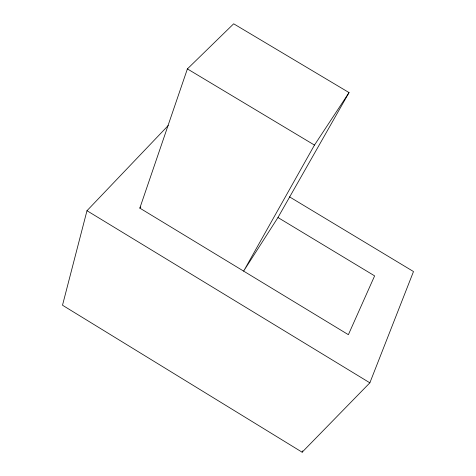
<?xml version="1.0" encoding="UTF-8"?>
<svg xmlns="http://www.w3.org/2000/svg" width="476" height="476" viewBox="0 0 476 476"><rect width="100%" height="100%" fill="white"/><g stroke="black" fill="none" stroke-linecap="round" stroke-linejoin="round"><path stroke-width="0.71" d="M168.254 125.503L86.983 210.713L62.505 305.229L302.147 452.2L369.858 382.817L413.495 271.546L289.479 196.838M277.96 217.52L374.624 275.866L348.384 334.688L139.831 208.119L187.395 68.907L233.674 23.8L349.039 92.582L277.96 217.52L243.629 271.112L314.469 145.085L349.039 92.582M302.147 452.2L302.742 450.837M139.831 208.119L140.807 207.006M187.395 68.907L314.469 145.085M86.983 210.713L369.858 382.817"/></g></svg>
